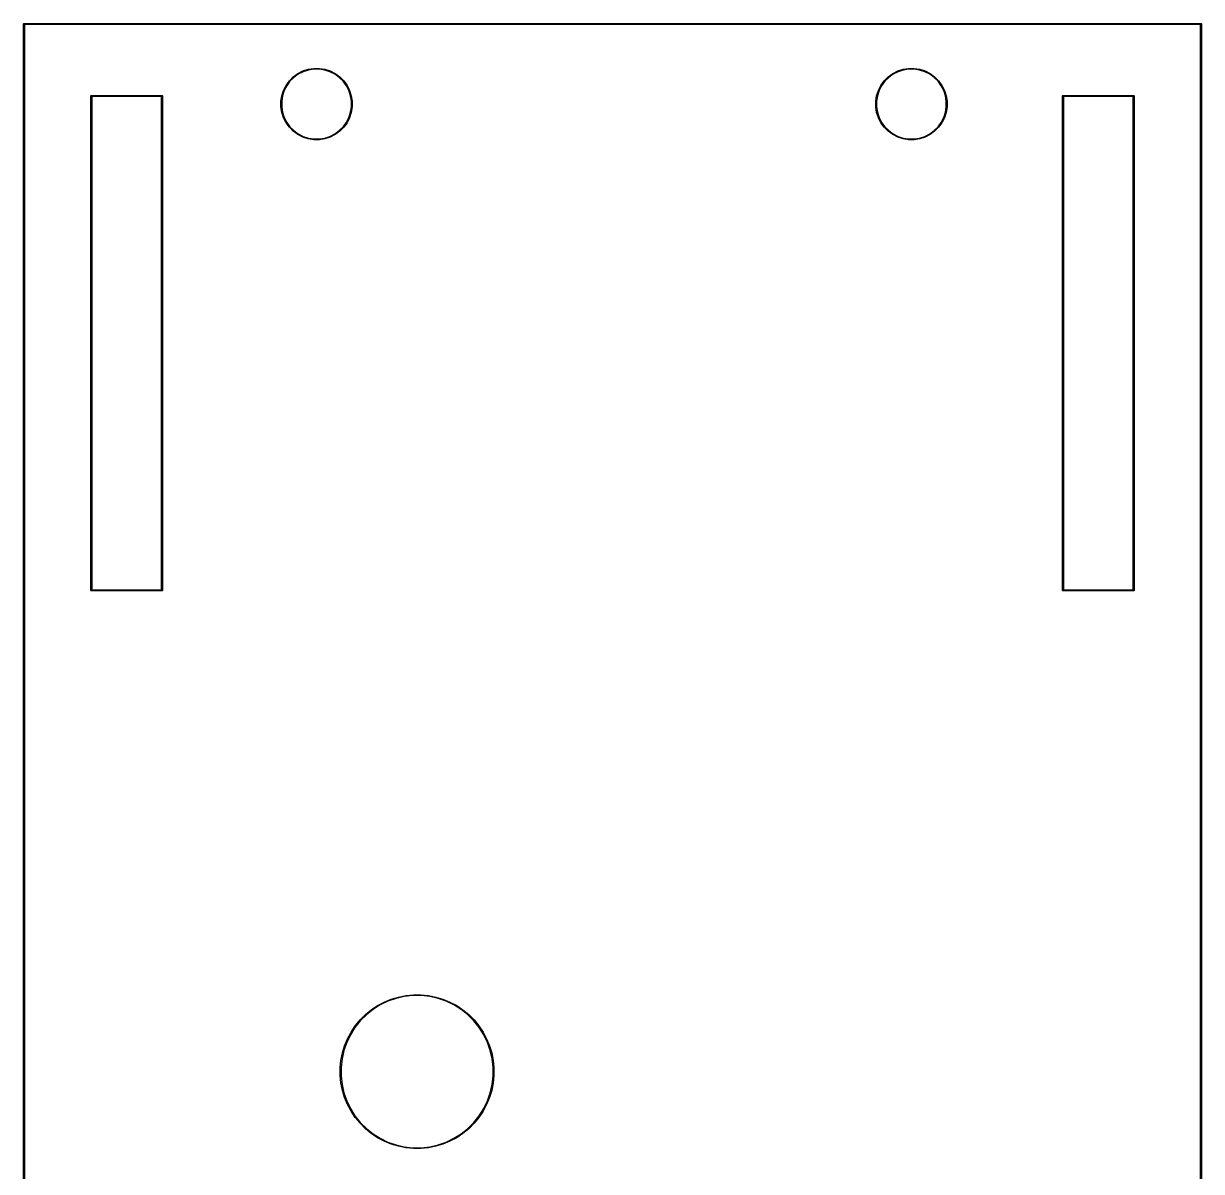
# Model space of a CAD drawing. Header units: inches. Extents: x 3.57 to 5.54, y -5.78 to -1.8.
# Drawn here: x 3.566 to 5.536, y -3.722 to -1.803 of the extents above; entities that cross this region are included whole.
import ezdxf

# ---------------------------------------------------------------- set-up
doc = ezdxf.new("R2010")
doc.units = ezdxf.units.IN
doc.header["$MEASUREMENT"] = 0
doc.layers.add('Edge.Cuts', color=254, linetype='CONTINUOUS', true_color=0xd0d2cd)

msp = doc.modelspace()

# ---------------------------------------------------------------- linework, layer by layer
at = {"layer": 'Edge.Cuts', "linetype": 'CONTINUOUS'}
for p, q in [((3.5657, -1.8034), (3.5661, -1.8029)), ((3.5657, -1.8036), (3.5657, -1.8034)), ((3.5657, -5.78), (3.5657, -1.8036)), ((3.5661, -1.8029), (3.5664, -1.8029)), ((3.5664, -1.8029), (5.5349, -1.8029)), ((3.5672, -1.8044), (3.5672, -5.7793)), ((5.5342, -1.8044), (3.5672, -1.8044)), ((5.5342, -5.7793), (5.5342, -1.8044)), ((5.5349, -1.8029), (5.5352, -1.8029)), ((5.5352, -1.8029), (5.5356, -1.8034)), ((5.5356, -1.8034), (5.5357, -1.8036)), ((5.5357, -1.8036), (5.5357, -5.78)), ((4.0168, -1.892), (4.0244, -1.8865)), ((4.0251, -1.8876), (4.0177, -1.893)), ((4.0244, -1.8865), (4.0328, -1.8822)), ((4.0333, -1.8835), (4.0251, -1.8876)), ((4.0328, -1.8822), (4.0417, -1.8793)), ((4.042, -1.8806), (4.0333, -1.8835)), ((4.0417, -1.8793), (4.051, -1.8779)), ((4.0511, -1.8792), (4.042, -1.8806)), ((4.051, -1.8779), (4.0604, -1.8779)), ((4.0603, -1.8792), (4.0511, -1.8792)), ((4.0693, -1.8806), (4.0603, -1.8792)), ((4.0604, -1.8779), (4.0697, -1.8793)), ((4.0781, -1.8835), (4.0693, -1.8806)), ((4.0697, -1.8793), (4.0786, -1.8822)), ((4.0862, -1.8876), (4.0781, -1.8835)), ((4.0786, -1.8822), (4.0869, -1.8865)), ((4.0937, -1.893), (4.0862, -1.8876)), ((4.0869, -1.8865), (4.0945, -1.892)), ((5.0118, -1.892), (5.0194, -1.8865)), ((5.0201, -1.8876), (5.0127, -1.893)), ((5.0194, -1.8865), (5.0278, -1.8822)), ((5.0283, -1.8835), (5.0201, -1.8876)), ((5.0278, -1.8822), (5.0367, -1.8793)), ((5.037, -1.8806), (5.0283, -1.8835)), ((5.0367, -1.8793), (5.046, -1.8779)), ((5.0461, -1.8792), (5.037, -1.8806)), ((5.046, -1.8779), (5.0554, -1.8779)), ((5.0553, -1.8792), (5.0461, -1.8792)), ((5.0643, -1.8806), (5.0553, -1.8792)), ((5.0554, -1.8779), (5.0647, -1.8793)), ((5.0731, -1.8835), (5.0643, -1.8806)), ((5.0647, -1.8793), (5.0736, -1.8822)), ((5.0812, -1.8876), (5.0731, -1.8835)), ((5.0736, -1.8822), (5.0819, -1.8865)), ((5.0887, -1.893), (5.0812, -1.8876)), ((5.0819, -1.8865), (5.0895, -1.892)), ((4.0004, -1.9146), (4.0047, -1.9063)), ((4.0058, -1.9069), (4.0017, -1.9151)), ((4.0047, -1.9063), (4.0102, -1.8987)), ((4.0112, -1.8995), (4.0058, -1.9069)), ((4.0102, -1.8987), (4.0168, -1.892)), ((4.0177, -1.893), (4.0112, -1.8995)), ((4.1002, -1.8995), (4.0937, -1.893)), ((4.0945, -1.892), (4.1012, -1.8987)), ((4.1056, -1.9069), (4.1002, -1.8995)), ((4.1012, -1.8987), (4.1067, -1.9063)), ((4.1097, -1.9151), (4.1056, -1.9069)), ((4.1067, -1.9063), (4.1109, -1.9146)), ((4.9954, -1.9146), (4.9997, -1.9063)), ((5.0008, -1.9069), (4.9967, -1.9151)), ((4.9997, -1.9063), (5.0052, -1.8987)), ((5.0062, -1.8995), (5.0008, -1.9069)), ((5.0052, -1.8987), (5.0118, -1.892)), ((5.0127, -1.893), (5.0062, -1.8995)), ((5.0952, -1.8995), (5.0887, -1.893)), ((5.0895, -1.892), (5.0962, -1.8987)), ((5.1006, -1.9069), (5.0952, -1.8995)), ((5.0962, -1.8987), (5.1017, -1.9063)), ((5.1047, -1.9151), (5.1006, -1.9069)), ((5.1017, -1.9063), (5.1059, -1.9146)), ((3.6784, -1.9238), (3.6788, -1.9234)), ((3.6784, -1.9241), (3.6784, -1.9238)), ((3.6784, -2.7509), (3.6784, -1.9241)), ((3.6788, -1.9234), (3.6791, -1.9234)), ((3.6791, -1.9234), (3.7972, -1.9234)), ((3.6799, -1.9249), (3.6799, -2.7501)), ((3.7965, -1.9249), (3.6799, -1.9249)), ((3.7965, -2.7501), (3.7965, -1.9249)), ((3.7972, -1.9234), (3.7975, -1.9234)), ((3.7975, -1.9234), (3.7979, -1.9238)), ((3.7979, -1.9238), (3.798, -1.9241)), ((3.798, -1.9241), (3.798, -2.7509)), ((3.9961, -1.9328), (3.9975, -1.9235)), ((3.9988, -1.9238), (3.9974, -1.9329)), ((3.9975, -1.9235), (4.0004, -1.9146)), ((4.0017, -1.9151), (3.9988, -1.9238)), ((4.1126, -1.9238), (4.1097, -1.9151)), ((4.1109, -1.9146), (4.1138, -1.9235)), ((4.114, -1.9329), (4.1126, -1.9238)), ((4.1138, -1.9235), (4.1153, -1.9328)), ((4.9911, -1.9328), (4.9925, -1.9235)), ((4.9938, -1.9238), (4.9924, -1.9329)), ((4.9925, -1.9235), (4.9954, -1.9146)), ((4.9967, -1.9151), (4.9938, -1.9238)), ((5.1076, -1.9238), (5.1047, -1.9151)), ((5.1059, -1.9146), (5.1088, -1.9235)), ((5.109, -1.9329), (5.1076, -1.9238)), ((5.1088, -1.9235), (5.1103, -1.9328)), ((5.3034, -1.9238), (5.3038, -1.9234)), ((5.3034, -1.9241), (5.3034, -1.9238)), ((5.3034, -2.7509), (5.3034, -1.9241)), ((5.3038, -1.9234), (5.3041, -1.9234)), ((5.3041, -1.9234), (5.4222, -1.9234)), ((5.3049, -1.9249), (5.3049, -2.7501)), ((5.4215, -1.9249), (5.3049, -1.9249)), ((5.4215, -2.7501), (5.4215, -1.9249)), ((5.4222, -1.9234), (5.4225, -1.9234)), ((5.4225, -1.9234), (5.4229, -1.9238)), ((5.4229, -1.9238), (5.423, -1.9241)), ((5.423, -1.9241), (5.423, -2.7509)), ((3.9961, -1.9329), (3.9961, -1.9328)), ((3.9961, -1.9422), (3.9961, -1.9329)), ((3.9975, -1.9515), (3.9961, -1.9422)), ((3.9974, -1.9329), (3.9974, -1.9421)), ((3.9974, -1.9421), (3.9988, -1.9512)), ((4.1126, -1.9512), (4.114, -1.9421)), ((4.1153, -1.9422), (4.1138, -1.9515)), ((4.114, -1.9421), (4.114, -1.9329)), ((4.1153, -1.9328), (4.1153, -1.9422)), ((4.9911, -1.9329), (4.9911, -1.9328)), ((4.9911, -1.9422), (4.9911, -1.9329)), ((4.9925, -1.9515), (4.9911, -1.9422)), ((4.9924, -1.9329), (4.9924, -1.9421)), ((4.9924, -1.9421), (4.9938, -1.9512)), ((5.1076, -1.9512), (5.109, -1.9421)), ((5.1103, -1.9422), (5.1088, -1.9515)), ((5.109, -1.9421), (5.109, -1.9329)), ((5.1103, -1.9328), (5.1103, -1.9422)), ((4.0004, -1.9604), (3.9975, -1.9515)), ((3.9988, -1.9512), (4.0017, -1.9599)), ((4.0047, -1.9687), (4.0004, -1.9604)), ((4.0017, -1.9599), (4.0058, -1.9681)), ((4.0102, -1.9763), (4.0047, -1.9687)), ((4.0058, -1.9681), (4.0112, -1.9755)), ((4.1002, -1.9755), (4.1056, -1.9681)), ((4.1067, -1.9687), (4.1012, -1.9763)), ((4.1056, -1.9681), (4.1097, -1.9599)), ((4.1109, -1.9604), (4.1067, -1.9687)), ((4.1097, -1.9599), (4.1126, -1.9512)), ((4.1138, -1.9515), (4.1109, -1.9604)), ((4.9954, -1.9604), (4.9925, -1.9515)), ((4.9938, -1.9512), (4.9967, -1.9599)), ((4.9997, -1.9687), (4.9954, -1.9604)), ((4.9967, -1.9599), (5.0008, -1.9681)), ((5.0052, -1.9763), (4.9997, -1.9687)), ((5.0008, -1.9681), (5.0062, -1.9755)), ((5.0952, -1.9755), (5.1006, -1.9681)), ((5.1017, -1.9687), (5.0962, -1.9763)), ((5.1006, -1.9681), (5.1047, -1.9599)), ((5.1059, -1.9604), (5.1017, -1.9687)), ((5.1047, -1.9599), (5.1076, -1.9512)), ((5.1088, -1.9515), (5.1059, -1.9604)), ((4.0168, -1.983), (4.0102, -1.9763)), ((4.0112, -1.9755), (4.0177, -1.982)), ((4.0244, -1.9885), (4.0168, -1.983)), ((4.0177, -1.982), (4.0251, -1.9874)), ((4.0328, -1.9928), (4.0244, -1.9885)), ((4.0251, -1.9874), (4.0333, -1.9915)), ((4.0781, -1.9915), (4.0862, -1.9874)), ((4.0869, -1.9885), (4.0786, -1.9928)), ((4.0862, -1.9874), (4.0937, -1.982)), ((4.0945, -1.983), (4.0869, -1.9885)), ((4.0937, -1.982), (4.1002, -1.9755)), ((4.1012, -1.9763), (4.0945, -1.983)), ((5.0118, -1.983), (5.0052, -1.9763)), ((5.0062, -1.9755), (5.0127, -1.982)), ((5.0194, -1.9885), (5.0118, -1.983)), ((5.0127, -1.982), (5.0201, -1.9874)), ((5.0278, -1.9928), (5.0194, -1.9885)), ((5.0201, -1.9874), (5.0283, -1.9915)), ((5.0731, -1.9915), (5.0812, -1.9874)), ((5.0819, -1.9885), (5.0736, -1.9928)), ((5.0812, -1.9874), (5.0887, -1.982)), ((5.0895, -1.983), (5.0819, -1.9885)), ((5.0887, -1.982), (5.0952, -1.9755)), ((5.0962, -1.9763), (5.0895, -1.983)), ((4.0417, -1.9957), (4.0328, -1.9928)), ((4.0333, -1.9915), (4.042, -1.9944)), ((4.051, -1.9971), (4.0417, -1.9957)), ((4.042, -1.9944), (4.0511, -1.9958)), ((4.0604, -1.9971), (4.051, -1.9971)), ((4.0511, -1.9958), (4.0603, -1.9958)), ((4.0603, -1.9958), (4.0693, -1.9944)), ((4.0697, -1.9957), (4.0604, -1.9971)), ((4.0693, -1.9944), (4.0781, -1.9915)), ((4.0786, -1.9928), (4.0697, -1.9957)), ((5.0367, -1.9957), (5.0278, -1.9928)), ((5.0283, -1.9915), (5.037, -1.9944)), ((5.046, -1.9971), (5.0367, -1.9957)), ((5.037, -1.9944), (5.0461, -1.9958)), ((5.0554, -1.9971), (5.046, -1.9971)), ((5.0461, -1.9958), (5.0553, -1.9958)), ((5.0553, -1.9958), (5.0643, -1.9944)), ((5.0647, -1.9957), (5.0554, -1.9971)), ((5.0643, -1.9944), (5.0731, -1.9915)), ((5.0736, -1.9928), (5.0647, -1.9957)), ((3.6784, -2.7512), (3.6784, -2.7509)), ((3.6788, -2.7516), (3.6784, -2.7512)), ((3.6791, -2.7516), (3.6788, -2.7516)), ((3.7972, -2.7516), (3.6791, -2.7516)), ((3.6799, -2.7501), (3.7965, -2.7501)), ((3.7975, -2.7516), (3.7972, -2.7516)), ((3.7979, -2.7512), (3.7975, -2.7516)), ((3.798, -2.7509), (3.7979, -2.7512)), ((5.3034, -2.7512), (5.3034, -2.7509)), ((5.3038, -2.7516), (5.3034, -2.7512)), ((5.3041, -2.7516), (5.3038, -2.7516)), ((5.4222, -2.7516), (5.3041, -2.7516)), ((5.3049, -2.7501), (5.4215, -2.7501)), ((5.4225, -2.7516), (5.4222, -2.7516)), ((5.4229, -2.7512), (5.4225, -2.7516)), ((5.423, -2.7509), (5.4229, -2.7512)), ((4.205, -3.4283), (4.2176, -3.427)), ((4.2176, -3.427), (4.2302, -3.427)), ((4.2302, -3.427), (4.2428, -3.4283)), ((4.1472, -3.4522), (4.1577, -3.4452)), ((4.1623, -3.4441), (4.1502, -3.4517)), ((4.1577, -3.4452), (4.1689, -3.4393)), ((4.1751, -3.4379), (4.1623, -3.4441)), ((4.1689, -3.4393), (4.1805, -3.4344)), ((4.1886, -3.4332), (4.1751, -3.4379)), ((4.1805, -3.4344), (4.1926, -3.4308)), ((4.2025, -3.43), (4.1886, -3.4332)), ((4.1926, -3.4308), (4.205, -3.4283)), ((4.2167, -3.4284), (4.2025, -3.43)), ((4.231, -3.4284), (4.2167, -3.4284)), ((4.2452, -3.43), (4.231, -3.4284)), ((4.2428, -3.4283), (4.2552, -3.4308)), ((4.2592, -3.4332), (4.2452, -3.43)), ((4.2552, -3.4308), (4.2672, -3.4344)), ((4.2726, -3.4379), (4.2592, -3.4332)), ((4.2672, -3.4344), (4.2789, -3.4393)), ((4.2855, -3.4441), (4.2726, -3.4379)), ((4.2789, -3.4393), (4.2901, -3.4452)), ((4.2976, -3.4517), (4.2855, -3.4441)), ((4.2901, -3.4452), (4.3006, -3.4522)), ((4.1285, -3.4692), (4.1375, -3.4602)), ((4.139, -3.4606), (4.1289, -3.4707)), ((4.1375, -3.4602), (4.1472, -3.4522)), ((4.1502, -3.4517), (4.139, -3.4606)), ((4.3088, -3.4606), (4.2976, -3.4517)), ((4.3006, -3.4522), (4.3103, -3.4602)), ((4.3189, -3.4707), (4.3088, -3.4606)), ((4.3103, -3.4602), (4.3193, -3.4692)), ((4.12, -3.4819), (4.1124, -3.494)), ((4.1135, -3.4894), (4.1205, -3.4789)), ((4.1289, -3.4707), (4.12, -3.4819)), ((4.1205, -3.4789), (4.1285, -3.4692)), ((4.3278, -3.4819), (4.3189, -3.4707)), ((4.3193, -3.4692), (4.3273, -3.4789)), ((4.3273, -3.4789), (4.3343, -3.4894)), ((4.3354, -3.494), (4.3278, -3.4819)), ((4.1027, -3.5122), (4.1075, -3.5006)), ((4.1124, -3.494), (4.1062, -3.5068)), ((4.1075, -3.5006), (4.1135, -3.4894)), ((4.3343, -3.4894), (4.3402, -3.5006)), ((4.3416, -3.5068), (4.3354, -3.494)), ((4.3402, -3.5006), (4.3451, -3.5122)), ((4.0966, -3.5367), (4.099, -3.5243)), ((4.1015, -3.5203), (4.0983, -3.5343)), ((4.099, -3.5243), (4.1027, -3.5122)), ((4.1062, -3.5068), (4.1015, -3.5203)), ((4.3463, -3.5203), (4.3416, -3.5068)), ((4.3451, -3.5122), (4.3487, -3.5243)), ((4.3495, -3.5343), (4.3463, -3.5203)), ((4.3487, -3.5243), (4.3512, -3.5367)), ((4.0954, -3.5485), (4.0966, -3.5367)), ((4.0983, -3.5343), (4.0967, -3.5485)), ((4.3511, -3.5485), (4.3495, -3.5343)), ((4.3512, -3.5367), (4.3524, -3.5493)), ((4.0953, -3.5493), (4.0954, -3.5485)), ((4.0953, -3.5619), (4.0953, -3.5493)), ((4.0966, -3.5745), (4.0953, -3.5619)), ((4.0967, -3.5485), (4.0967, -3.5627)), ((4.0967, -3.5627), (4.0983, -3.5769)), ((4.3495, -3.5769), (4.3511, -3.5627)), ((4.3511, -3.5627), (4.3511, -3.5485)), ((4.3524, -3.5619), (4.3512, -3.5745)), ((4.3524, -3.5493), (4.3524, -3.5619)), ((4.099, -3.5869), (4.0966, -3.5745)), ((4.0983, -3.5769), (4.1015, -3.5909)), ((4.3463, -3.5909), (4.3495, -3.5769)), ((4.3512, -3.5745), (4.3487, -3.5869)), ((4.1027, -3.599), (4.099, -3.5869)), ((4.1015, -3.5909), (4.1062, -3.6044)), ((4.1075, -3.6106), (4.1027, -3.599)), ((4.1062, -3.6044), (4.1124, -3.6172)), ((4.3354, -3.6172), (4.3416, -3.6044)), ((4.3451, -3.599), (4.3402, -3.6106)), ((4.3416, -3.6044), (4.3463, -3.5909)), ((4.3487, -3.5869), (4.3451, -3.599)), ((4.1135, -3.6218), (4.1075, -3.6106)), ((4.1124, -3.6172), (4.12, -3.6293)), ((4.1205, -3.6323), (4.1135, -3.6218)), ((4.3343, -3.6218), (4.3273, -3.6323)), ((4.3278, -3.6293), (4.3354, -3.6172)), ((4.3402, -3.6106), (4.3343, -3.6218)), ((4.12, -3.6293), (4.1289, -3.6405)), ((4.1285, -3.642), (4.1205, -3.6323)), ((4.1375, -3.651), (4.1285, -3.642)), ((4.1289, -3.6405), (4.139, -3.6506)), ((4.3088, -3.6506), (4.3189, -3.6405)), ((4.3193, -3.642), (4.3103, -3.651)), ((4.3189, -3.6405), (4.3278, -3.6293)), ((4.3273, -3.6323), (4.3193, -3.642)), ((4.1472, -3.659), (4.1375, -3.651)), ((4.139, -3.6506), (4.1502, -3.6595)), ((4.1577, -3.666), (4.1472, -3.659)), ((4.1502, -3.6595), (4.1623, -3.6671)), ((4.2855, -3.6671), (4.2976, -3.6595)), ((4.3006, -3.659), (4.2901, -3.666)), ((4.2976, -3.6595), (4.3088, -3.6506)), ((4.3103, -3.651), (4.3006, -3.659)), ((4.1689, -3.6719), (4.1577, -3.666)), ((4.1623, -3.6671), (4.1751, -3.6733)), ((4.1805, -3.6768), (4.1689, -3.6719)), ((4.1751, -3.6733), (4.1886, -3.678)), ((4.1926, -3.6804), (4.1805, -3.6768)), ((4.1886, -3.678), (4.2025, -3.6812)), ((4.205, -3.6829), (4.1926, -3.6804)), ((4.2025, -3.6812), (4.2167, -3.6828)), ((4.2176, -3.6841), (4.205, -3.6829)), ((4.2167, -3.6828), (4.231, -3.6828)), ((4.2428, -3.6829), (4.2302, -3.6841)), ((4.231, -3.6828), (4.2452, -3.6812)), ((4.2552, -3.6804), (4.2428, -3.6829)), ((4.2452, -3.6812), (4.2592, -3.678)), ((4.2672, -3.6768), (4.2552, -3.6804)), ((4.2592, -3.678), (4.2726, -3.6733)), ((4.2789, -3.6719), (4.2672, -3.6768)), ((4.2726, -3.6733), (4.2855, -3.6671)), ((4.2901, -3.666), (4.2789, -3.6719)), ((4.2302, -3.6841), (4.2176, -3.6841))]:
    msp.add_line(p, q, dxfattribs=at)

doc.saveas('drawing.dxf')
